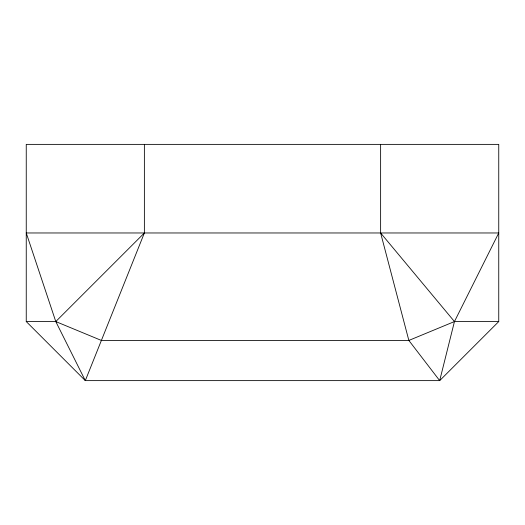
<?xml version="1.0" encoding="UTF-8"?>
<svg xmlns="http://www.w3.org/2000/svg" width="525" height="525" viewBox="0 0 525 525"><rect width="100%" height="100%" fill="white"/><g stroke="black" fill="none" stroke-linecap="round" stroke-linejoin="round"><path stroke-width="0.79" d="M144.375 144.375L144.375 232.969L85.312 380.625L55.781 321.562L26.25 232.969L498.75 232.969L454.453 321.562L439.688 380.625L85.312 380.625L26.25 321.562L26.25 144.375L498.75 144.375L498.75 321.562L439.688 380.625L408.85 340.436L380.625 232.969L380.625 144.375M26.25 321.562L55.781 321.562L144.375 232.969M498.75 321.562L454.453 321.562L408.85 340.436L101.384 340.436L55.781 321.562M380.625 232.969L454.453 321.562"/></g></svg>
